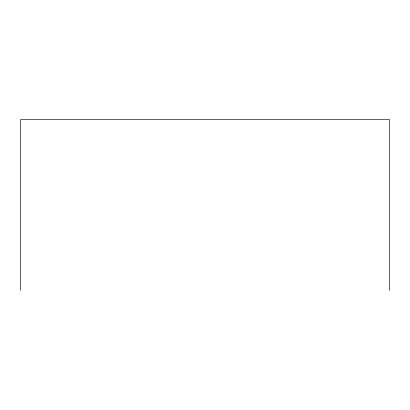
<?xml version="1.0" encoding="UTF-8"?>
<svg xmlns="http://www.w3.org/2000/svg" width="410" height="410" viewBox="0 0 410 410"><rect width="100%" height="100%" fill="white"/><g stroke="black" fill="none" stroke-linecap="round" stroke-linejoin="round"><path stroke-width="0.61" d="M389.5 290.357L389.5 119.643L20.5 119.643L20.5 290.357"/></g></svg>
